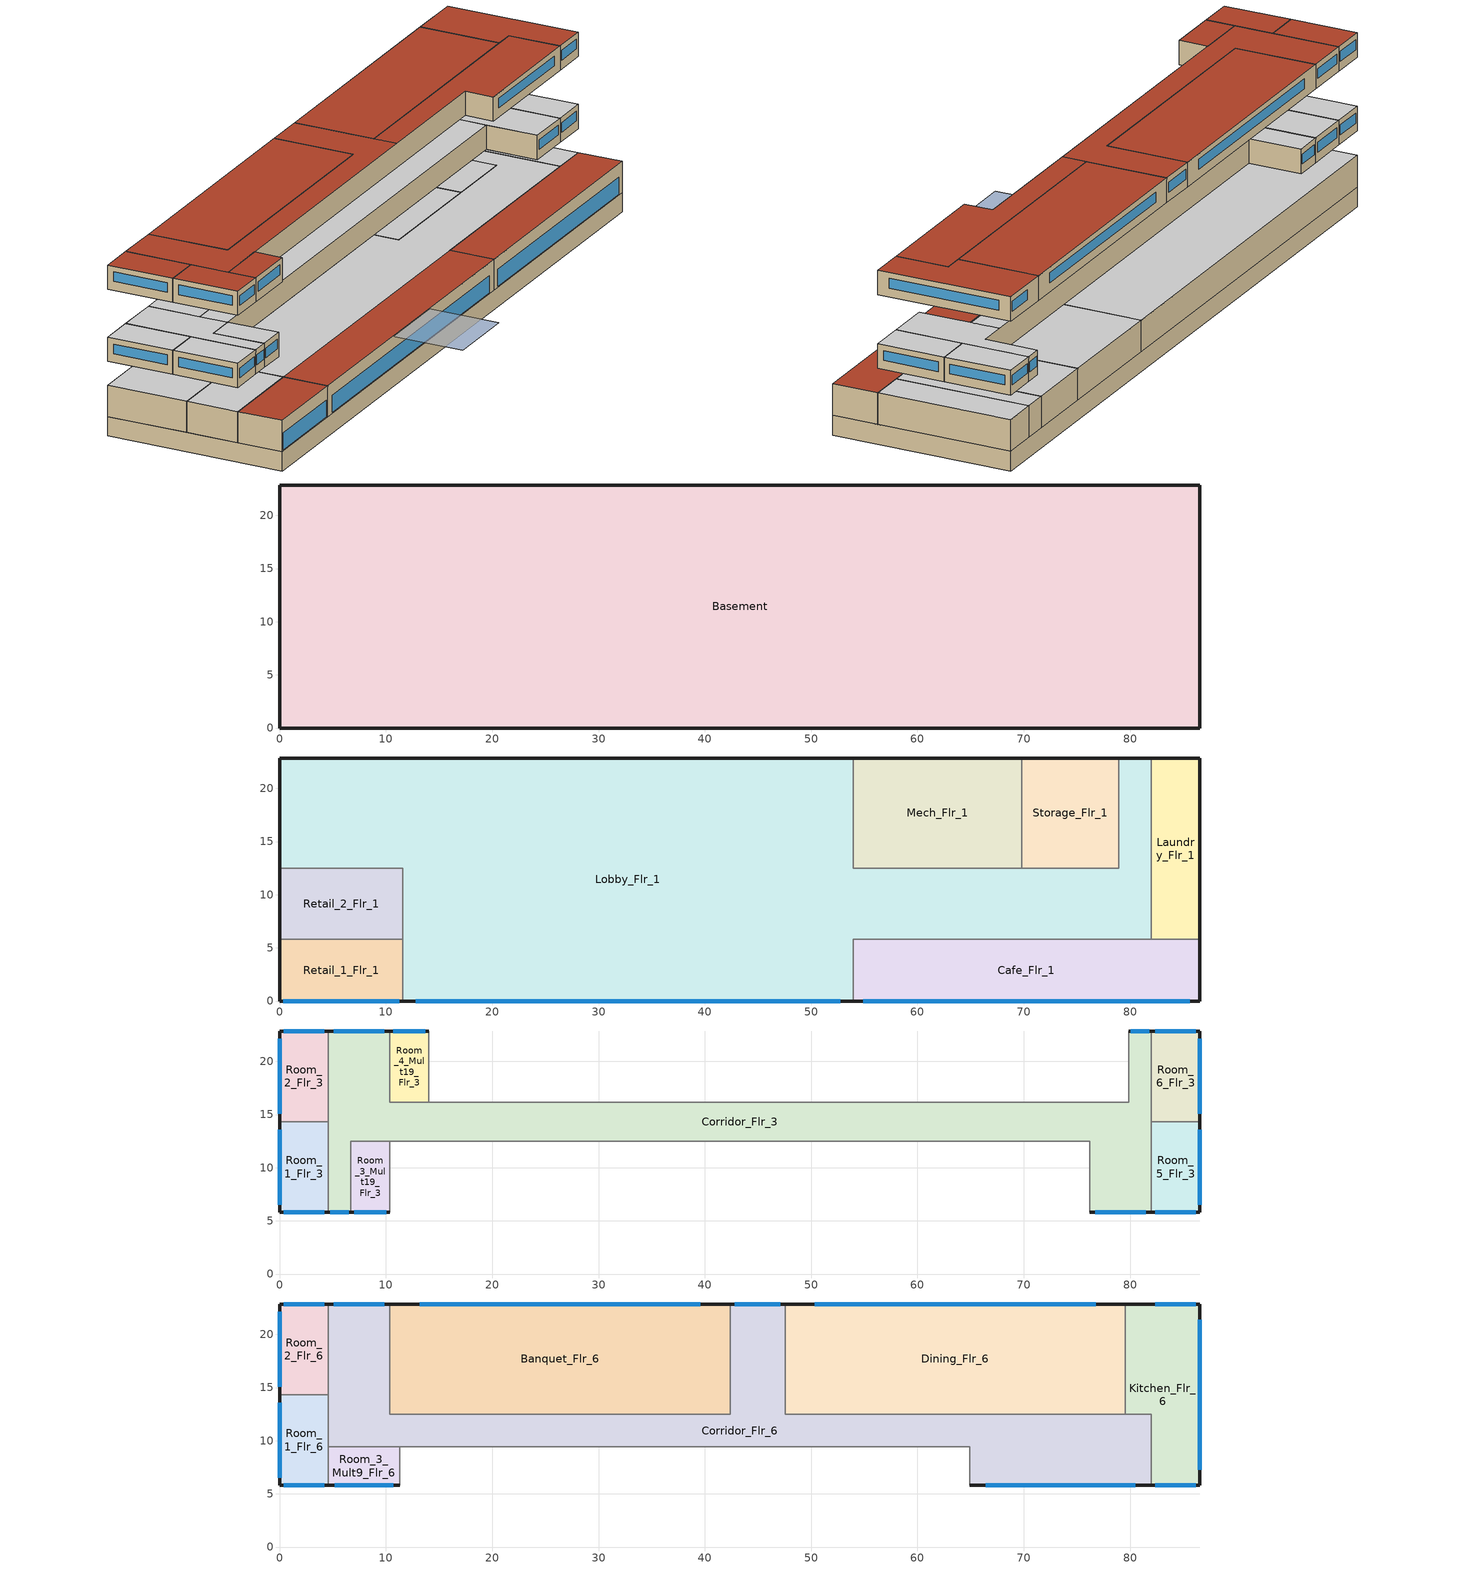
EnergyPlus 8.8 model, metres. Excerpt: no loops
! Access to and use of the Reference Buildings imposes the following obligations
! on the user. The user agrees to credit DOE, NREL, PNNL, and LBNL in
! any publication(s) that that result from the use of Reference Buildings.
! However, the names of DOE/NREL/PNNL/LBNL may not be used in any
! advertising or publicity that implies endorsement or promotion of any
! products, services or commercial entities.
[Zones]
Basement
 floor ground (ext-slab): 86.56,22.86 86.56,0 0,0 0,22.86 z-2.44
 wall ground (Underground Wall Non-res): 86.56,0 86.56,22.86 0,22.86 0,0 86.56,0 z-2.44:0
Cafe_Flr_1
 floor to Basement (INT-FLOOR-TOPSIDE): 86.56,5.79 86.56,0 53.95,0 53.95,5.79 z0
 wall outside (Mass Non-res Ext Wall): 53.95,0 86.56,0 86.56,5.79 z0:3.96
 wall to Lobby_Flr_1 (int-walls): 81.99,5.79 53.95,5.79 53.95,0 z0:3.96
 wall to Laundry_Flr_1 (int-walls): 86.56,5.79 81.99,5.79 z0:3.96
 window (Window Non-res Fixed): 54.88,0 85.63,0 z0.15:2.29
 roof outside (IEAD Res Roof): 53.95,5.79 53.95,0 86.56,0 86.56,5.79 z3.96
Laundry_Flr_1
 floor to Basement (INT-FLOOR-TOPSIDE): 86.56,22.86 86.56,5.79 81.99,5.79 81.99,22.86 z0
 wall outside (Mass Non-res Ext Wall): 86.56,5.79 86.56,22.86 81.99,22.86 z0:3.96
 wall to Lobby_Flr_1 (int-walls): 81.99,22.86 81.99,5.79 z0:3.96
 ceiling adiabatic (INT-FLOOR-UNDERSIDE): 81.99,22.86 81.99,5.79 86.56,5.79 86.56,22.86 z3.96
Lobby_Flr_1
 floor to Basement (INT-FLOOR-TOPSIDE): 0,12.5 0,22.86 53.95,22.86 53.95,0 11.58,0 11.58,12.5 z0; 53.95,12.5 78.94,12.5 78.94,22.86 81.99,22.86 81.99,5.79 53.95,5.79 z0
 wall outside (Mass Non-res Ext Wall): 53.95,22.86 0,22.86 0,12.5 / 11.58,0 53.95,0 / 81.99,22.86 78.94,22.86 z0:3.96
 wall to Mech_Flr_1 (int-walls): 69.8,12.5 53.95,12.5 53.95,22.86 z0:3.96
 wall to Retail_2_Flr_1 (int-walls): 0,12.5 11.58,12.5 11.58,5.79 z0:3.96
 wall to Retail_1_Flr_1 (int-walls): 11.58,5.79 11.58,0 z0:3.96
 wall to Storage_Flr_1 (int-walls): 78.94,22.86 78.94,12.5 69.8,12.5 z0:3.96
 window (Window Non-res Fixed): 12.79,0 52.74,0 z0.15:2.29
 ceiling adiabatic (INT-FLOOR-UNDERSIDE): 0,12.5 11.58,12.5 11.58,5.79 81.99,5.79 81.99,22.86 78.94,22.86 78.94,12.5 53.95,12.5 53.95,22.86 0,22.86 z3.96
 roof outside (IEAD Res Roof): 11.58,5.79 11.58,0 53.95,0 53.95,5.79 z3.96
Mech_Flr_1
 floor to Basement (INT-FLOOR-TOPSIDE): 69.8,22.86 69.8,12.5 53.95,12.5 53.95,22.86 z0
 wall outside (Mass Non-res Ext Wall): 69.8,22.86 53.95,22.86 z0:3.96
 wall to Storage_Flr_1 (int-walls): 69.8,12.5 69.8,22.86 z0:3.96
 ceiling adiabatic (INT-FLOOR-UNDERSIDE): 53.95,22.86 53.95,12.5 69.8,12.5 69.8,22.86 z3.96
Retail_1_Flr_1
 floor to Basement (INT-FLOOR-TOPSIDE): 11.58,5.79 11.58,0 0,0 0,5.79 z0
 wall outside (Mass Non-res Ext Wall): 0,5.79 0,0 11.58,0 z0:3.96
 wall to Retail_2_Flr_1 (int-walls): 11.58,5.79 0,5.79 z0:3.96
 window (Window Non-res Fixed): 0.33,0 11.25,0 z0.15:2.29
 roof outside (IEAD Res Roof): 0,5.79 0,0 11.58,0 11.58,5.79 z3.96
Retail_2_Flr_1
 floor to Basement (INT-FLOOR-TOPSIDE): 11.58,12.5 11.58,5.79 0,5.79 0,12.5 z0
 wall outside (Mass Non-res Ext Wall): 0,12.5 0,5.79 z0:3.96
 ceiling adiabatic (INT-FLOOR-UNDERSIDE): 0,12.5 0,5.79 11.58,5.79 11.58,12.5 z3.96
Storage_Flr_1
 floor to Basement (INT-FLOOR-TOPSIDE): 78.94,22.86 78.94,12.5 69.8,12.5 69.8,22.86 z0
 wall outside (Mass Non-res Ext Wall): 78.94,22.86 69.8,22.86 z0:3.96
 ceiling adiabatic (INT-FLOOR-UNDERSIDE): 69.8,22.86 69.8,12.5 78.94,12.5 78.94,22.86 z3.96
Corridor_Flr_3
 floor adiabatic (INT-FLOOR-TOPSIDE): 4.57,5.79 4.57,22.86 10.36,22.86 10.36,12.5 6.71,12.5 6.71,5.79 z7.01; 10.36,16.15 76.2,16.15 76.2,12.5 10.36,12.5 z7.01; 76.2,16.15 79.86,16.15 79.86,22.86 81.99,22.86 81.99,5.79 76.2,5.79 z7.01
 wall outside (Mass Res Ext Wall): 10.36,22.86 4.57,22.86 / 4.57,5.79 6.71,5.79 / 81.99,22.86 79.86,22.86 / 76.2,5.79 81.99,5.79 z7.01:10.06
 wall adiabatic (int-walls): 79.86,22.86 79.86,16.15 10.36,16.15 10.36,22.86 / 6.71,5.79 6.71,12.5 76.2,12.5 76.2,5.79 z7.01:10.06
 wall to Room_5_Flr_3 (int-walls): 81.99,5.79 81.99,14.33 z7.01:10.06
 wall to Room_1_Flr_3 (int-walls): 4.57,14.33 4.57,5.79 z7.01:10.06
 wall to Room_6_Flr_3 (int-walls): 81.99,14.33 81.99,22.86 z7.01:10.06
 wall to Room_2_Flr_3 (int-walls): 4.57,22.86 4.57,14.33 z7.01:10.06
 window (Window Non-res Fixed): 9.86,22.86 5.08,22.86 / 4.76,5.79 6.52,5.79 / 81.81,22.86 80.04,22.86 / 76.71,5.79 81.48,5.79 z8.11:9.33
 ceiling adiabatic (INT-FLOOR-UNDERSIDE): 4.57,5.79 6.71,5.79 6.71,12.5 10.36,12.5 10.36,22.86 4.57,22.86 z10.06; 10.36,12.5 76.2,12.5 76.2,16.15 10.36,16.15 z10.06; 76.2,5.79 81.99,5.79 81.99,22.86 79.86,22.86 79.86,16.15 76.2,16.15 z10.06
Room_1_Flr_3
 floor adiabatic (INT-FLOOR-TOPSIDE): 4.57,14.33 4.57,5.79 0,5.79 0,14.33 z7.01
 wall outside (Mass Res Ext Wall): 0,14.33 0,5.79 4.57,5.79 z7.01:10.06
 wall to Room_2_Flr_3 (int-walls): 4.57,14.33 0,14.33 z7.01:10.06
 window (Window Res Fixed): 0.4,5.79 4.17,5.79 / 0,13.58 0,6.54 z8.11:9.33
 ceiling adiabatic (INT-FLOOR-UNDERSIDE): 0,14.33 0,5.79 4.57,5.79 4.57,14.33 z10.06
Room_2_Flr_3
 floor adiabatic (INT-FLOOR-TOPSIDE): 4.57,22.86 4.57,14.33 0,14.33 0,22.86 z7.01
 wall outside (Mass Res Ext Wall): 4.57,22.86 0,22.86 0,14.33 z7.01:10.06
 window (Window Res Fixed): 4.17,22.86 0.4,22.86 / 0,22.11 0,15.07 z8.11:9.33
 ceiling adiabatic (INT-FLOOR-UNDERSIDE): 0,22.86 0,14.33 4.57,14.33 4.57,22.86 z10.06
Room_3_Mult19_Flr_3
 floor adiabatic (INT-FLOOR-TOPSIDE): 10.36,12.5 10.36,5.79 6.71,5.79 6.71,12.5 z7.01
 wall outside (Mass Res Ext Wall): 6.71,5.79 10.36,5.79 z7.01:10.06
 wall adiabatic (int-walls): 10.36,5.79 10.36,12.5 6.71,12.5 6.71,5.79 z7.01:10.06
 window (Window Res Fixed): 7.03,5.79 10.04,5.79 z8.11:9.33
 ceiling adiabatic (INT-FLOOR-UNDERSIDE): 6.71,12.5 6.71,5.79 10.36,5.79 10.36,12.5 z10.06
Room_4_Mult19_Flr_3
 floor adiabatic (INT-FLOOR-TOPSIDE): 14.02,22.86 14.02,16.15 10.36,16.15 10.36,22.86 z7.01
 wall outside (Mass Res Ext Wall): 14.02,22.86 10.36,22.86 z7.01:10.06
 wall adiabatic (int-walls): 10.36,22.86 10.36,16.15 14.02,16.15 14.02,22.86 z7.01:10.06
 window (Window Res Fixed): 13.7,22.86 10.68,22.86 z8.11:9.33
 ceiling adiabatic (INT-FLOOR-UNDERSIDE): 10.36,22.86 10.36,16.15 14.02,16.15 14.02,22.86 z10.06
Room_5_Flr_3
 floor adiabatic (INT-FLOOR-TOPSIDE): 86.56,14.33 86.56,5.79 81.99,5.79 81.99,14.33 z7.01
 wall outside (Mass Res Ext Wall): 81.99,5.79 86.56,5.79 86.56,14.33 z7.01:10.06
 wall to Room_6_Flr_3 (int-walls): 86.56,14.33 81.99,14.33 z7.01:10.06
 window (Window Res Fixed): 86.56,6.54 86.56,13.58 / 82.39,5.79 86.16,5.79 z8.11:9.33
 ceiling adiabatic (INT-FLOOR-UNDERSIDE): 81.99,14.33 81.99,5.79 86.56,5.79 86.56,14.33 z10.06
Room_6_Flr_3
 floor adiabatic (INT-FLOOR-TOPSIDE): 86.56,22.86 86.56,14.33 81.99,14.33 81.99,22.86 z7.01
 wall outside (Mass Res Ext Wall): 86.56,14.33 86.56,22.86 81.99,22.86 z7.01:10.06
 window (Window Res Fixed): 86.56,15.07 86.56,22.11 / 86.16,22.86 82.39,22.86 z8.11:9.33
 ceiling adiabatic (INT-FLOOR-UNDERSIDE): 81.99,22.86 81.99,14.33 86.56,14.33 86.56,22.86 z10.06
Banquet_Flr_6
 floor adiabatic (INT-FLOOR-TOPSIDE): 42.37,22.86 42.37,12.5 10.36,12.5 10.36,22.86 z16.15
 wall outside (Mass Res Ext Wall): 42.37,22.86 10.36,22.86 z16.15:19.2
 wall to Corridor_Flr_6 (int-walls): 10.36,22.86 10.36,12.5 42.37,12.5 42.37,22.86 z16.15:19.2
 window (Window Non-res Fixed): 39.57,22.86 13.16,22.86 z17.26:18.48
 roof outside (IEAD Res Roof): 10.36,22.86 10.36,12.5 42.37,12.5 42.37,22.86 z19.2
Corridor_Flr_6
 floor adiabatic (INT-FLOOR-TOPSIDE): 4.57,9.45 4.57,22.86 10.36,22.86 10.36,12.5 42.37,12.5 42.37,22.86 47.55,22.86 47.55,12.5 81.99,12.5 81.99,5.79 64.92,5.79 64.92,9.45 z16.15
 wall outside (Mass Res Ext Wall): 10.36,22.86 4.57,22.86 / 47.55,22.86 42.37,22.86 / 64.92,5.79 81.99,5.79 z16.15:19.2
 wall adiabatic (int-walls): 4.57,22.86 4.57,9.45 64.92,9.45 64.92,5.79 / 81.99,12.5 47.55,12.5 z16.15:19.2
 wall to Dining_Flr_6 (int-walls): 47.55,12.5 47.55,22.86 z16.15:19.2
 wall to Kitchen_Flr_6 (int-walls): 81.99,5.79 81.99,12.5 z16.15:19.2
 window (Window Non-res Fixed): 9.86,22.86 5.08,22.86 / 47.09,22.86 42.82,22.86 / 66.42,5.79 80.5,5.79 z17.26:18.48
 roof outside (IEAD Res Roof): 4.57,9.45 47.55,9.45 47.55,22.86 42.37,22.86 42.37,12.5 10.36,12.5 10.36,22.86 4.57,22.86 z19.2; 47.55,9.45 64.92,9.45 64.92,5.79 81.99,5.79 81.99,12.5 47.55,12.5 z19.2
Dining_Flr_6
 floor adiabatic (INT-FLOOR-TOPSIDE): 79.55,22.86 79.55,12.5 47.55,12.5 47.55,22.86 z16.15
 wall outside (Mass Res Ext Wall): 79.55,22.86 47.55,22.86 z16.15:19.2
 wall to Kitchen_Flr_6 (int-walls): 79.55,12.5 79.55,22.86 z16.15:19.2
 wall adiabatic (int-walls): 47.55,12.5 79.55,12.5 z16.15:19.2
 window (Window Non-res Fixed): 76.75,22.86 50.35,22.86 z17.26:18.48
 roof outside (IEAD Res Roof): 47.55,22.86 47.55,12.5 79.55,12.5 79.55,22.86 z19.2
Kitchen_Flr_6
 floor adiabatic (INT-FLOOR-TOPSIDE): 79.55,12.5 79.55,22.86 86.56,22.86 86.56,5.79 81.99,5.79 81.99,12.5 z16.15
 wall outside (Mass Res Ext Wall): 81.99,5.79 86.56,5.79 86.56,22.86 79.55,22.86 z16.15:19.2
 wall adiabatic (int-walls): 79.55,12.5 81.99,12.5 z16.15:19.2
 window (Window Non-res Fixed): 82.39,5.79 86.16,5.79 / 86.56,7.29 86.56,21.37 / 86.16,22.86 82.39,22.86 z17.26:18.48
 roof outside (IEAD Res Roof): 79.55,12.5 81.99,12.5 81.99,5.79 86.56,5.79 86.56,22.86 79.55,22.86 z19.2
Room_1_Flr_6
 floor adiabatic (INT-FLOOR-TOPSIDE): 4.57,14.33 4.57,5.79 0,5.79 0,14.33 z16.15
 wall outside (Mass Res Ext Wall): 0,14.33 0,5.79 4.57,5.79 z16.15:19.2
 wall adiabatic (int-walls): 4.57,5.79 4.57,14.33 z16.15:19.2
 wall to Room_2_Flr_6 (int-walls): 4.57,14.33 0,14.33 z16.15:19.2
 window (Window Res Fixed): 0.4,5.79 4.17,5.79 / 0,13.58 0,6.54 z17.26:18.48
 roof outside (IEAD Res Roof): 0,14.33 0,5.79 4.57,5.79 4.57,14.33 z19.2
Room_2_Flr_6
 floor adiabatic (INT-FLOOR-TOPSIDE): 4.57,22.86 4.57,14.33 0,14.33 0,22.86 z16.15
 wall outside (Mass Res Ext Wall): 4.57,22.86 0,22.86 0,14.33 z16.15:19.2
 wall adiabatic (int-walls): 4.57,14.33 4.57,22.86 z16.15:19.2
 window (Window Res Fixed): 4.17,22.86 0.4,22.86 / 0,22.11 0,15.07 z17.26:18.48
 roof outside (IEAD Res Roof): 0,22.86 0,14.33 4.57,14.33 4.57,22.86 z19.2
Room_3_Mult9_Flr_6
 floor adiabatic (INT-FLOOR-TOPSIDE): 11.28,9.45 11.28,5.79 4.57,5.79 4.57,9.45 z16.15
 wall outside (Mass Res Ext Wall): 4.57,5.79 11.28,5.79 z16.15:19.2
 wall adiabatic (int-walls): 11.28,5.79 11.28,9.45 4.57,9.45 4.57,5.79 z16.15:19.2
 window (Window Res Fixed): 5.16,5.79 10.69,5.79 z17.26:18.48
 roof outside (IEAD Res Roof): 4.57,9.45 4.57,5.79 11.28,5.79 11.28,9.45 z19.2
shading: 28.19,0 28.19,-9.14 37.34,-9.14 37.34,0 z3.96
[Building]
Ref Bldg Large Hotel New2004_v1.3_5.0: North Axis {deg}=0; Terrain=City; Loads Convergence Tolerance Value=0.04; Temperature Convergence Tolerance Value {deltaC}=0.2; Solar Distribution=FullInteriorAndExterior; Maximum Number of Warmup Days=25; Minimum Number of Warmup Days=6
[Site:Location]
USA CA-SAN FRANCISCO: Latitude {deg}=37.62; Longitude {deg}=-122.37; Time Zone {hr}=-8; Elevation {m}=5
[SizingPeriod:DesignDay] Day of Month=21; Humidity Condition Type=Wetbulb; Barometric Pressure {Pa}=101265; Rain Indicator=No; Snow Indicator=No; Daylight Saving Time Indicator=No; Solar Model Indicator=ASHRAEClearSky
Name | Month | Day Type | Maximum Dry-Bulb Temperature {C} | Daily Dry-Bulb Temperature Range {deltaC} | Wetbulb or DewPoint at Maximum Dry-Bulb {C} | Wind Speed {m/s} | Wind Direction {deg} | Sky Clearness
SAN_FRANCISCO Ann Htg 99.6% Condns DB | 1 | WinterDesignDay | 3.2 | 0 | 3.2 | 2.4 | 140 | 0
SAN_FRANCISCO Ann Clg .4% Condns WB=>MDB | 9 | SummerDesignDay | 25.7 | 9 | 18.4 | 5.8 | 310 | 1
[Site:WaterMainsTemperature]
Calculation Method=CORRELATION; Annual Average Outdoor Air Temperature {C}=13.08; Maximum Difference In Monthly Average Outdoor Air Temperatures {deltaC}=8
[Site:GroundTemperature:BuildingSurface]
19.905, 19.922, 19.91, 19.932, 19.949, 20.038, 20.327, 20.062, 20.443, 20.088, 19.986, 19.948
[Construction]
Mass Non-res Ext Wall: 1IN Stucco, 8IN Concrete HW, Mass NonRes Wall Insulation, 1/2IN Gypsum
Mass Res Ext Wall: 1IN Stucco, 8IN Concrete HW, Mass Res Wall Insulation, 1/2IN Gypsum
IEAD Res Roof: Roof Membrane, IEAD Res Roof Insulation, Metal Decking
ext-slab: HW CONCRETE, CP02 CARPET PAD
int-walls: 1/2IN Gypsum, 1/2IN Gypsum
INT-FLOOR-TOPSIDE: MAT-CC05 4 HW CONCRETE, CP02 CARPET PAD
INT-FLOOR-UNDERSIDE: CP02 CARPET PAD, MAT-CC05 4 HW CONCRETE
Underground Wall Non-res: 8IN Concrete HW, UGWall NonRes Insulation
Window Non-res Fixed: NonRes Fixed Assembly Window
Window Res Fixed: Res Fixed Assembly Window
InteriorFurnishings: Std Wood 6inch
[Material] Thermal Absorptance=0.9
Name | Roughness | Thickness {m} | Conductivity {W/m-K} | Density {kg/m3} | Specific Heat {J/kg-K} | Solar Absorptance | Visible Absorptance
Mass NonRes Wall Insulation | MediumRough | 0.0365395 | 0.049 | 265 | 836.8 | 0.7 | 0.7
Mass Res Wall Insulation | MediumRough | 0.0495495 | 0.049 | 265 | 836.8 | 0.7 | 0.7
IEAD Res Roof Insulation | MediumRough | 0.124663 | 0.049 | 265 | 836.8 | 0.7 | 0.7
UGWall NonRes Insulation | MediumRough | 0.0001 | 0.049 | 265 | 836.8 | 0.7 | 0.7
Std Wood 6inch | MediumSmooth | 0.15 | 0.12 | 540 | 1210 | 0.7 | 0.7
1/2IN Gypsum | Smooth | 0.0127 | 0.16 | 784.9 | 830 | 0.92 | 0.92
1IN Stucco | Smooth | 0.0253 | 0.6918 | 1858 | 837 | 0.92 | 0.92
8IN CONCRETE HW | Rough | 0.2032 | 1.311 | 2240 | 836.8 | 0.7 | 0.7
HW CONCRETE; MAT-CC05 4 HW CONCRETE | Rough | 0.1016 | 1.311 | 2240 | 836.8 | 0.7 | 0.7
Roof Membrane | VeryRough | 0.0095 | 0.16 | 1121.29 | 1460 | 0.7 | 0.7
Metal Decking | MediumSmooth | 0.0015 | 45.006 | 7680 | 418.4 | 0.7 | 0.3
[WindowMaterial:SimpleGlazingSystem] U-Factor {W/m2-K}=6.92716
Name | Solar Heat Gain Coefficient
NonRes Fixed Assembly Window | 0.39
Res Fixed Assembly Window | 0.61
[Material:NoMass]
CP02 CARPET PAD: Roughness=VeryRough; Thermal Resistance {m2-K/W}=0.2165; Thermal Absorptance=0.9; Solar Absorptance=0.7; Visible Absorptance=0.8
[Zone] Type=1; Floor Area {m2}=autocalculate; Part of Total Floor Area=Yes
Name | Multiplier
Banquet_Flr_6; Basement; Cafe_Flr_1; Corridor_Flr_6; Dining_Flr_6; Kitchen_Flr_6; Laundry_Flr_1; Lobby_Flr_1; Mech_Flr_1; Retail_1_Flr_1; Retail_2_Flr_1; Room_1_Flr_6; Room_2_Flr_6; Storage_Flr_1 | 1
Corridor_Flr_3; Room_1_Flr_3; Room_2_Flr_3; Room_5_Flr_3; Room_6_Flr_3 | 4
Room_3_Mult19_Flr_3; Room_4_Mult19_Flr_3 | 76
Room_3_Mult9_Flr_6 | 9
[People] Fraction Radiant=0.3; Sensible Heat Fraction=AUTOCALCULATE; Activity Level Schedule=ACTIVITY_SCH; Enable ASHRAE 55 Comfort Warnings=No; Mean Radiant Temperature Calculation Type=ZoneAveraged; Work Efficiency Schedule=WORK_EFF_SCH; Clothing Insulation Calculation Method=ClothingInsulationSchedule; Clothing Insulation Schedule=CLOTHING_SCH; Air Velocity Schedule=AIR_VELO_SCH; Thermal Comfort Model 1 Type=FANGER
Name | Zone or ZoneList | Number of People Schedule | Number of People Calculation Method | Zone Floor Area per Person {m2/person} | Number of People
Banquet_Flr_6 People | Banquet_Flr_6 | Common_Occ_Sch | Area/Person | 1.39
Basement People | Basement | Common_Occ_Sch | Area/Person | 37.16
Cafe_Flr_1 People | Cafe_Flr_1 | Common_Occ_Sch | Area/Person | 1.39
Corridor_Flr_3 People | Corridor_Flr_3 | Common_Occ_Sch | Area/Person | 92.9
Corridor_Flr_6 People | Corridor_Flr_6 | Common_Occ_Sch | Area/Person | 92.9
Dining_Flr_6 People | Dining_Flr_6 | Common_Occ_Sch | Area/Person | 1.39
Kitchen_Flr_6 People | Kitchen_Flr_6 | Common_Occ_Sch | People |  | 5.56
Laundry_Flr_1 People | Laundry_Flr_1 | Common_Occ_Sch | Area/Person | 23.23
Lobby_Flr_1 People | Lobby_Flr_1 | Common_Occ_Sch | Area/Person | 3.1
Retail_1_Flr_1 People | Retail_1_Flr_1 | Common_Occ_Sch | Area/Person | 6.19
Retail_2_Flr_1 People | Retail_2_Flr_1 | Common_Occ_Sch | Area/Person | 6.19
Room_1_Flr_3 People | Room_1_Flr_3 | GuestRoom_Occ_Sch | Area/Person | 26.01
Room_1_Flr_6 People | Room_1_Flr_6 | GuestRoom_Occ_Sch | Area/Person | 26.01
Room_2_Flr_3 People | Room_2_Flr_3 | GuestRoom_Occ_Sch | Area/Person | 26.01
Room_2_Flr_6 People | Room_2_Flr_6 | GuestRoom_Occ_Sch | Area/Person | 26.01
Room_3_Mult19_Flr_3 People | Room_3_Mult19_Flr_3 | GuestRoom_Occ_Sch | Area/Person | 16.35
Room_3_Mult9_Flr_6 People | Room_3_Mult9_Flr_6 | GuestRoom_Occ_Sch | Area/Person | 16.35
Room_4_Mult19_Flr_3 People | Room_4_Mult19_Flr_3 | GuestRoom_Occ_Sch | Area/Person | 16.35
Room_5_Flr_3 People | Room_5_Flr_3 | GuestRoom_Occ_Sch | Area/Person | 26.01
Room_6_Flr_3 People | Room_6_Flr_3 | GuestRoom_Occ_Sch | Area/Person | 26.01
Storage_Flr_1 People | Storage_Flr_1 | Common_Occ_Sch | Area/Person | 46.45
[Lights] Design Level Calculation Method=Watts/Area; Return Air Fraction=0; Fraction Radiant=0.7; Fraction Visible=0.2; Fraction Replaceable=1; Return Air Fraction Calculated from Plenum Temperature=No
Name | Zone or ZoneList | Schedule | Watts per Zone Floor Area {W/m2}
Banquet_Flr_6_Lights | Banquet_Flr_6 | BLDG_LIGHT_SCH | 13.99
Basement_Lights | Basement | BLDG_LIGHT_SCH | 10.76
Cafe_Flr_1_Lights | Cafe_Flr_1 | BLDG_LIGHT_SCH | 13.99
Corridor_Flr_3_Lights | Corridor_Flr_3 | BLDG_LIGHT_SCH | 5.38
Corridor_Flr_6_Lights | Corridor_Flr_6 | BLDG_LIGHT_SCH | 5.38
Dining_Flr_6_Lights | Dining_Flr_6 | BLDG_LIGHT_SCH | 13.99
Kitchen_Flr_6_Lights | Kitchen_Flr_6 | BLDG_LIGHT_SCH | 12.91
Laundry_Flr_1_Lights | Laundry_Flr_1 | BLDG_LIGHT_SCH | 6.46
Lobby_Flr_1_Lights | Lobby_Flr_1 | BLDG_LIGHT_SCH | 11.84
Mech_Flr_1_Lights | Mech_Flr_1 | BLDG_LIGHT_SCH | 16.14
Retail_1_Flr_1_Lights | Retail_1_Flr_1 | BLDG_LIGHT_SCH | 16.14
Retail_2_Flr_1_Lights | Retail_2_Flr_1 | BLDG_LIGHT_SCH | 16.14
Room_1_Flr_3_Lights | Room_1_Flr_3 | GuestRoom_Ltg_Sch_Base | 11.84
Room_1_Flr_6_Lights | Room_1_Flr_6 | GuestRoom_Ltg_Sch_Base | 11.84
Room_2_Flr_3_Lights | Room_2_Flr_3 | GuestRoom_Ltg_Sch_Base | 11.84
Room_2_Flr_6_Lights | Room_2_Flr_6 | GuestRoom_Ltg_Sch_Base | 11.84
Room_3_Mult19_Flr_3_Lights | Room_3_Mult19_Flr_3 | GuestRoom_Ltg_Sch_Base | 11.84
Room_3_Mult9_Flr_6_Lights | Room_3_Mult9_Flr_6 | GuestRoom_Ltg_Sch_Base | 11.84
Room_4_Mult19_Flr_3_Lights | Room_4_Mult19_Flr_3 | GuestRoom_Ltg_Sch_Base | 11.84
Room_5_Flr_3_Lights | Room_5_Flr_3 | GuestRoom_Ltg_Sch_Base | 11.84
Room_6_Flr_3_Lights | Room_6_Flr_3 | GuestRoom_Ltg_Sch_Base | 11.84
Storage_Flr_1_Lights | Storage_Flr_1 | BLDG_LIGHT_SCH | 9.68
[ElectricEquipment]
Name | Zone or ZoneList | Schedule | Design Level Calculation Method | Design Level {W} | Fraction Latent | Fraction Radiant | Fraction Lost | Watts per Zone Floor Area {W/m2}
Banquet_Flr_6_MiscPlug_Equip | Banquet_Flr_6 | Kitchen_Elec_Equip_SCH | EquipmentLevel | 22492 | 0 | 0.5 | 0
Basement_MiscPlug_Equip | Basement | BLDG_EQUIP_SCH | Watts/Area |  | 0 | 0.5 | 0 | 5.38
Cafe_Flr_1_MiscPlug_Equip | Cafe_Flr_1 | BLDG_EQUIP_SCH | Watts/Area |  | 0 | 0.5 | 0 | 5.38
Dining_Flr_6_MiscPlug_Equip | Dining_Flr_6 | Kitchen_Elec_Equip_SCH | EquipmentLevel | 22492 | 0 | 0.5 | 0
Kitchen_Flr_6_ExhFan_Equip | Kitchen_Flr_6 | Kitchen_Exhaust_SCH | EquipmentLevel | 698 | 0 | 0 | 1
Kitchen_Flr_6_MiscElec_Equip | Kitchen_Flr_6 | Kitchen_Elec_Equip_SCH | EquipmentLevel | 52481 | 0.2 | 0.5 | 0.1
Laundry_Flr_1_MiscPlug_Equip | Laundry_Flr_1 | LaundryRoom_Eqp_Elec_Sch | EquipmentLevel | 4813 | 0 | 0.5 | 0
Laundry_Flr_1_ExhFan_Equip | Laundry_Flr_1 | ALWAYS_ON | EquipmentLevel | 87 | 0 | 0 | 1
Lobby_Flr_1_MiscPlug_Equip | Lobby_Flr_1 | BLDG_EQUIP_SCH | Watts/Area |  | 0 | 0.5 | 0 | 8.07
Mech_Flr_1_MiscPlug_Equip | Mech_Flr_1 | BLDG_EQUIP_SCH | Watts/Area |  | 0 | 0.5 | 0 | 5.38
Retail_1_Flr_1_MiscPlug_Equip | Retail_1_Flr_1 | BLDG_EQUIP_SCH | Watts/Area |  | 0 | 0.5 | 0 | 10.76
Retail_2_Flr_1_MiscPlug_Equip | Retail_2_Flr_1 | BLDG_EQUIP_SCH | Watts/Area |  | 0 | 0.5 | 0 | 10.76
Room_1_Flr_3_PlugMisc_Equip | Room_1_Flr_3 | GuestRoom_Eqp_Sch | Watts/Area |  | 0 | 0.5 | 0 | 14.3
Room_1_Flr_6_PlugMisc_Equip | Room_1_Flr_6 | GuestRoom_Eqp_Sch | Watts/Area |  | 0 | 0.5 | 0 | 14.3
Room_2_Flr_3_PlugMisc_Equip | Room_2_Flr_3 | GuestRoom_Eqp_Sch | Watts/Area |  | 0 | 0.5 | 0 | 14.3
Room_2_Flr_6_PlugMisc_Equip | Room_2_Flr_6 | GuestRoom_Eqp_Sch | Watts/Area |  | 0 | 0.5 | 0 | 14.3
Room_3_Mult19_Flr_3_PlugMisc_Equip | Room_3_Mult19_Flr_3 | GuestRoom_Eqp_Sch | Watts/Area |  | 0 | 0.5 | 0 | 14.3
Room_3_Mult9_Flr_6_PlugMisc_Equip | Room_3_Mult9_Flr_6 | GuestRoom_Eqp_Sch | Watts/Area |  | 0 | 0.5 | 0 | 14.3
Room_4_Mult19_Flr_3_PlugMisc_Equip | Room_4_Mult19_Flr_3 | GuestRoom_Eqp_Sch | Watts/Area |  | 0 | 0.5 | 0 | 14.3
Room_5_Flr_3_PlugMisc_Equip | Room_5_Flr_3 | GuestRoom_Eqp_Sch | Watts/Area |  | 0 | 0.5 | 0 | 14.3
Room_6_Flr_3_PlugMisc_Equip | Room_6_Flr_3 | GuestRoom_Eqp_Sch | Watts/Area |  | 0 | 0.5 | 0 | 14.3
Storage_Flr_1_MiscPlug_Equip | Storage_Flr_1 | BLDG_EQUIP_SCH | Watts/Area |  | 0 | 0.5 | 0 | 2.69
[GasEquipment] Design Level Calculation Method=EquipmentLevel
Name | Zone or ZoneList | Schedule | Design Level {W} | Fraction Latent | Fraction Radiant | Fraction Lost
Kitchen_Flr_6_MiscGas_Equip | Kitchen_Flr_6 | Kitchen_Gas_Equip_SCH | 166606 | 0.1 | 0.2 | 0.7
Laundry_Flr_1_MiscGas_Equip | Laundry_Flr_1 | LaundryRoom_Eqp_Gas_Sch | 41818 | 0 | 0.5 | 0
[Exterior:Lights]
Exterior Facade Lighting: Schedule=ALWAYS_ON; Design Level {W}=16753; Control Option=AstronomicalClock
[Exterior:FuelEquipment]
Elevators: Fuel Use Type=Electricity; Schedule=BLDG_ELEVATORS; Design Level {W}=122222
[ZoneInfiltration:DesignFlowRate] Schedule=INFIL_QUARTER_ON_SCH; Design Flow Rate Calculation Method=Flow/ExteriorWallArea; Flow per Exterior Surface Area {m3/s-m2}=0.000302; Constant Term Coefficient=1; Temperature Term Coefficient=0; Velocity Term Coefficient=0; Velocity Squared Term Coefficient=0
Name | Zone or ZoneList
Banquet_Flr_6_Infiltration | Banquet_Flr_6
Cafe_Flr_1_Infiltration | Cafe_Flr_1
Corridor_Flr_3_Infiltration | Corridor_Flr_3
Corridor_Flr_6_Infiltration | Corridor_Flr_6
Dining_Flr_6_Infiltration | Dining_Flr_6
Kitchen_Flr_6_Infiltration | Kitchen_Flr_6
Laundry_Flr_1_Infiltration | Laundry_Flr_1
Lobby_Flr_1_Infiltration | Lobby_Flr_1
Mech_Flr_1_Infiltration | Mech_Flr_1
Retail_1_Flr_1_Infiltration | Retail_1_Flr_1
Retail_2_Flr_1_Infiltration | Retail_2_Flr_1
Room_1_Flr_3_Infiltration | Room_1_Flr_3
Room_1_Flr_6_Infiltration | Room_1_Flr_6
Room_2_Flr_3_Infiltration | Room_2_Flr_3
Room_2_Flr_6_Infiltration | Room_2_Flr_6
Room_3_Mult19_Flr_3_Infiltration | Room_3_Mult19_Flr_3
Room_3_Mult9_Flr_6_Infiltration | Room_3_Mult9_Flr_6
Room_4_Mult19_Flr_3_Infiltration | Room_4_Mult19_Flr_3
Room_5_Flr_3_Infiltration | Room_5_Flr_3
Room_6_Flr_3_Infiltration | Room_6_Flr_3
Storage_Flr_1_Infiltration | Storage_Flr_1
[InternalMass] Construction=InteriorFurnishings
Name | Zone | Surface Area {m2}
Banquet_Flr_6 Internal Mass | Banquet_Flr_6 | 663.3149
Basement Internal Mass | Basement | 3957.66
Cafe_Flr_1 Internal Mass | Cafe_Flr_1 | 377.7238
Corridor_Flr_3 Internal Mass | Corridor_Flr_3 | 778.8094
Corridor_Flr_6 Internal Mass | Corridor_Flr_6 | 824.2494
Dining_Flr_6 Internal Mass | Dining_Flr_6 | 663.3149
Kitchen_Flr_6 Internal Mass | Kitchen_Flr_6 | 206.6089
Laundry_Flr_1 Internal Mass | Laundry_Flr_1 | 156.0789
Lobby_Flr_1 Internal Mass | Lobby_Flr_1 | 2616.37
Mech_Flr_1 Internal Mass | Mech_Flr_1 | 328.4864
Retail_1_Flr_1 Internal Mass | Retail_1_Flr_1 | 134.1427
Retail_2_Flr_1 Internal Mass | Retail_2_Flr_1 | 155.3378
Room_1_Flr_3 Internal Mass | Room_1_Flr_3 | 78.044
Room_1_Flr_6 Internal Mass | Room_1_Flr_6 | 78.044
Room_2_Flr_3 Internal Mass | Room_2_Flr_3 | 78.0349
Room_2_Flr_6 Internal Mass | Room_2_Flr_6 | 78.0349
Room_3_Mult19_Flr_3 Internal Mass | Room_3_Mult19_Flr_3 | 49.0477
Room_3_Mult9_Flr_6 Internal Mass | Room_3_Mult9_Flr_6 | 49.0611
Room_4_Mult19_Flr_3 Internal Mass | Room_4_Mult19_Flr_3 | 49.0611
Room_5_Flr_3 Internal Mass | Room_5_Flr_3 | 78.044
Room_6_Flr_3 Internal Mass | Room_6_Flr_3 | 78.0349
Storage_Flr_1 Internal Mass | Storage_Flr_1 | 189.5185
[ZoneMixing]
Kitchen_Flr_6 Exhaust Fanmixing_0: Zone=Kitchen_Flr_6; Schedule=Always_On; Design Flow Rate Calculation Method=Flow/Zone; Design Flow Rate {m3/s}=1.84352; Source Zone=Dining_Flr_6; Delta Temperature {deltaC}=0
[AvailabilityManager:Scheduled] Schedule=ALWAYS_ON
FLR_3_DOAS Availability Manager; FLR_6_DOAS Availability Manager
[AvailabilityManager:NightCycle]
VAV WITH REHEAT Availability Manager: Applicability Schedule=ALWAYS_ON; Fan Schedule=Always_On; Control Type=CycleOnAny; Thermostat Tolerance {deltaC}=1; Cycling Run Time Control Type=FixedRunTime; Cycling Run Time {s}=1800
[UtilityCost:Tariff]
Name | Output Meter | Conversion Factor Choice | Time of Use Period Schedule | Season Schedule | Demand Window Length | Monthly Charge or Variable | Group
PGE_E-19_MediumGeneralTOUDemandService | Electricity:Facility | kWh | PGETOUSched | PGESeasonsSchedule | HalfHour | 174.88 | Comm Elect
PGE_A-10MediumGeneralDemandService | Electricity:Facility | kWh |  | PGESeasonsSchedule | HalfHour | 67.64 | Comm Elect
PGE_A-1SmallGeneralService | Electricity:Facility | kWh |  | PGESeasonsSchedule | HalfHour | 7.31 | Comm Elect
CA_EIAMonthlyRateGas | Gas:Facility | MCF |  |  |  | 0 | Comm Gas
[UtilityCost:Charge:Simple]
Name | Utility Cost Charge Simple | Tariff | Source Variable | Season | Category Variable | Cost per Unit Value or Variable
 | SummerOnPeakDemandCharge | PGE_E-19_MediumGeneralTOUDemandService | PeakDemand | Summer | DemandCharges | 13.51
 | SummerMidPeakDemandCharge | PGE_E-19_MediumGeneralTOUDemandService | MidPeakDemand | Summer | DemandCharges | 3.75
 | SummerDemandCharge | PGE_E-19_MediumGeneralTOUDemandService | totalDemand | Summer | DemandCharges | 3.18
 | WinterMidPeakDemandCharge | PGE_E-19_MediumGeneralTOUDemandService | MidPeakDemand | Winter | DemandCharges | 3.69
 | WinterDemandCharge | PGE_E-19_MediumGeneralTOUDemandService | totalDemand | Winter | DemandCharges | 3.18
 | SummerPeakEnergyCharge | PGE_E-19_MediumGeneralTOUDemandService | PeakEnergy | Summer | EnergyCharges | 0.15746
 | SummerMidPeakEnergyCharge | PGE_E-19_MediumGeneralTOUDemandService | MidPeakEnergy | Summer | EnergyCharges | 0.09613
 | SummerOffPeakEnergyCharge | PGE_E-19_MediumGeneralTOUDemandService | OffPeakEnergy | Summer | EnergyCharges | 0.08203
 | WinterMidPeakEnergyCharge | PGE_E-19_MediumGeneralTOUDemandService | MidPeakEnergy | Winter | EnergyCharges | 0.10181
 | WinterOffPeakEnergyCharge | PGE_E-19_MediumGeneralTOUDemandService | OffPeakEnergy | Winter | EnergyCharges | 0.08203
 | TaxofEightPercent | PGE_E-19_MediumGeneralTOUDemandService | subtotal | Annual | Taxes | 0.08
 | SummerEnergyCharge | PGE_A-10MediumGeneralDemandService | totalEnergy | Summer | EnergyCharges | 0.1416
 | WinterEnergyCharge | PGE_A-10MediumGeneralDemandService | totalEnergy | Winter | EnergyCharges | 0.103
 | SummerDemandCharge | PGE_A-10MediumGeneralDemandService | totalDemand | Summer | DemandCharges | 6.56
 | WinterDemandCharge | PGE_A-10MediumGeneralDemandService | totalDemand | Winter | DemandCharges | 1.58
 | TaxofEightPercent | PGE_A-10MediumGeneralDemandService | subtotal | Annual | Taxes | 0.08
 | SummerEnergyCharge | PGE_A-1SmallGeneralService | totalEnergy | Summer | EnergyCharges | 0.1794
 | WinterEnergyCharge | PGE_A-1SmallGeneralService | totalEnergy | Winter | EnergyCharges | 0.1179
 | TaxofEightPercent | PGE_A-1SmallGeneralService | subtotal | Annual | Taxes | 0.08
 | MonthlyRateGasCharge | CA_EIAMonthlyRateGas | totalEnergy | Annual | EnergyCharges | CA_MonthlyGasRates
 | TaxofEightPercent | CA_EIAMonthlyRateGas | SubTotal | Annual | Taxes | 0.08
[UtilityCost:Qualify] Season=Annual; Threshold Test=Count
Name | Utility Cost Qualify | Tariff | Variable | Qualify Type | Threshold Value or Variable | Number of Months
 | MinDemand500kw | PGE_E-19_MediumGeneralTOUDemandService | TotalDemand | Minimum | 500 | 12
 | MaxDemand500kw | PGE_A-10MediumGeneralDemandService | TotalDemand | Maximum | 500 | 1
 | MaxDemand500kw | PGE_A-1SmallGeneralService | TotalDemand | Maximum | 500 | 1
 | MaxEnergy4200kwh | PGE_A-1SmallGeneralService | TotalEnergy | Maximum | 4200 | 1
[UtilityCost:Variable]
CA_MonthlyGasRates: Tariff=CA_EIAMonthlyRateGas; Variable Type=Currency; January Value=9.37; February Value=8.88; March Value=8.2; April Value=7.29; May Value=7.82; June Value=8.26; July Value=8.23; August Value=8.21; September Value=7.9; October Value=8.09; November Value=7.64; December Value=8.43
[Schedule:Compact]
ALWAYS_ON: Through: 12/31, For: AllDays, Until: 24:00, 1
ACTIVITY_SCH: Through: 12/31, For: AllDays, Until: 24:00, 120
AIR_VELO_SCH: Through: 12/31, For: AllDays, Until: 24:00, 0.2
BLDG_ELEVATORS: Through: 12/31, For: AllDays, Until: 04:00, 0.05, Until: 05:00, 0.1, Until: 06:00, 0.2, Until: 07:00, 0.4, Until: 09:00, 0.5, Until: 10:00, 0.35, Until: 16:00, 0.15, Until: 17:00, 0.35, Until: 19:00, 0.5, Until: 21:00, 0.4, Until: 22:00, 0.3, Until: 23:00, 0.2, Until: 24:00, 0.1
BLDG_EQUIP_SCH: Through: 12/31, For: Weekdays, Until: 01:00, 0.3, Until: 02:00, 0.25, Until: 05:00, 0.2, Until: 06:00, 0.3, Until: 07:00, 0.5, Until: 08:00, 0.6, Until: 10:00, 0.5, Until: 18:00, 0.35, Until: 19:00, 0.7, Until: 20:00, 0.9, Until: 21:00, 0.95, Until: 22:00, 0.9, Until: 23:00, 0.7, Until: 24:00, 0.4, For: Saturday, Until: 02:00, 0.3, Until: 06:00, 0.2, Until: 08:00, 0.4, Until: 10:00, 0.5, Until: 11:00, 0.4, Until: 18:00, 0.35, Until: 19:00, 0.7, Until: 22:00, 0.8, Until: 23:00, 0.7, Until: 24:00, 0.4, For: SummerDesignDay, Until: 24:00, 1, For: WinterDesignDay, Until: 24:00, 0, For: Sunday Holidays AllOtherDays, Until: 02:00, 0.4, Until: 06:00, 0.3, Until: 07:00, 0.4, Until: 09:00, 0.5, Until: 13:00, 0.4, Until: 18:00, 0.3, Until: 19:00, 0.6, Until: 20:00, 0.8, Until: 21:00, 0.9, Until: 22:00, 0.7, Until: 23:00, 0.6, Until: 24:00, 0.4
BLDG_LIGHT_SCH: Through: 12/31, For: Weekdays, Until: 01:00, 0.2, Until: 02:00, 0.15, Until: 05:00, 0.1, Until: 06:00, 0.2, Until: 07:00, 0.4, Until: 08:00, 0.5, Until: 10:00, 0.4, Until: 18:00, 0.25, Until: 19:00, 0.6, Until: 20:00, 0.8, Until: 21:00, 0.9, Until: 22:00, 0.8, Until: 23:00, 0.6, Until: 24:00, 0.3, For: Saturday, Until: 02:00, 0.2, Until: 06:00, 0.1, Until: 08:00, 0.3, Until: 10:00, 0.4, Until: 11:00, 0.3, Until: 18:00, 0.25, Until: 19:00, 0.6, Until: 22:00, 0.7, Until: 23:00, 0.6, Until: 24:00, 0.3, For: SummerDesignDay, Until: 24:00, 1, For: WinterDesignDay, Until: 24:00, 0, For: Sunday Holidays AllOtherDays, Until: 02:00, 0.3, Until: 06:00, 0.2, Until: 07:00, 0.3, Until: 09:00, 0.4, Until: 13:00, 0.3, Until: 18:00, 0.2, Until: 19:00, 0.5, Until: 20:00, 0.7, Until: 21:00, 0.8, Until: 22:00, 0.6, Until: 23:00, 0.5, Until: 24:00, 0.3
CLOTHING_SCH: Through: 04/30, For: AllDays, Until: 24:00, 1, Through: 09/30, For: AllDays, Until: 24:00, 0.5, Through: 12/31, For: AllDays, Until: 24:00, 1
GuestRoom_Eqp_Sch: Through: 12/31, For: Weekdays, Until: 06:00, 0.2, Until: 07:00, 0.62, Until: 08:00, 0.9, Until: 10:00, 0.43, Until: 17:00, 0.26, Until: 19:00, 0.51, Until: 20:00, 0.49, Until: 21:00, 0.66, Until: 22:00, 0.7, Until: 23:00, 0.35, Until: 24:00, 0.2, For: Saturday Sunday Holidays, Until: 06:00, 0.2, Until: 07:00, 0.3, Until: 08:00, 0.62, Until: 09:00, 0.9, Until: 10:00, 0.62, Until: 17:00, 0.29, Until: 18:00, 0.43, Until: 19:00, 0.51, Until: 20:00, 0.49, Until: 21:00, 0.66, Until: 22:00, 0.7, Until: 23:00, 0.35, Until: 24:00, 0.2, For: WinterDesignDay, Until: 24:00, 0, For: SummerDesignDay CustomDay1 CustomDay2, Until: 24:00, 1
GuestRoom_Ltg_Sch_Base: Through: 12/31, For: Weekdays, Until: 01:00, 0.22, Until: 02:00, 0.17, Until: 05:00, 0.11, Until: 06:00, 0.22, Until: 07:00, 0.44, Until: 08:00, 0.56, Until: 10:00, 0.44, Until: 18:00, 0.28, Until: 19:00, 0.67, Until: 20:00, 0.89, Until: 21:00, 1, Until: 22:00, 0.89, Until: 23:00, 0.67, Until: 24:00, 0.33, For: Saturday Sunday Holidays, Until: 02:00, 0.26, Until: 06:00, 0.11, Until: 08:00, 0.41, Until: 10:00, 0.56, Until: 11:00, 0.41, Until: 18:00, 0.33, Until: 19:00, 0.85, Until: 22:00, 1, Until: 23:00, 0.85, Until: 24:00, 0.41, For: WinterDesignDay, Until: 24:00, 0, For: SummerDesignDay CustomDay1 CustomDay2, Until: 24:00, 1
GuestRoom_Occ_Sch: Through: 12/31, For: Weekdays, Until: 06:00, 0.65, Until: 07:00, 0.5, Until: 09:00, 0.28, Until: 15:00, 0.13, Until: 16:00, 0.2, Until: 19:00, 0.35, Until: 21:00, 0.5, Until: 22:00, 0.58, Until: 24:00, 0.65, For: Saturday Sunday Holidays, Until: 06:00, 0.65, Until: 07:00, 0.5, Until: 09:00, 0.34, Until: 17:00, 0.2, Until: 18:00, 0.34, Until: 19:00, 0.35, Until: 21:00, 0.65, Until: 24:00, 0.5, For: WinterDesignDay, Until: 24:00, 0, For: SummerDesignDay CustomDay1 CustomDay2, Until: 24:00, 1
INFIL_QUARTER_ON_SCH: Through: 12/31, For: AllDays, Until: 24:00, 0.25
Kitchen_Elec_Equip_SCH: Through: 12/31, For: Weekday, Until: 06:00, 0.1, Until: 07:00, 0.25, Until: 09:00, 0.35, Until: 10:00, 0.25, Until: 13:00, 0.35, Until: 16:00, 0.25, Until: 19:00, 0.35, Until: 24:00, 0.25, For: Saturday, Until: 06:00, 0.1, Until: 07:00, 0.25, Until: 09:00, 0.35, Until: 10:00, 0.25, Until: 13:00, 0.35, Until: 16:00, 0.25, Until: 19:00, 0.35, Until: 24:00, 0.25, For: SummerDesignDay, Until: 24:00, 0.35, For: WinterDesignDay, Until: 24:00, 0, For: Sunday Holidays AllOtherDays, Until: 06:00, 0.1, Until: 07:00, 0.25, Until: 09:00, 0.35, Until: 10:00, 0.25, Until: 13:00, 0.35, Until: 16:00, 0.25, Until: 19:00, 0.35, Until: 24:00, 0.25
Kitchen_Gas_Equip_SCH: Through: 12/31, For: Weekdays Saturday, Until: 05:00, 0.02, Until: 06:00, 0.05, Until: 07:00, 0.1, Until: 08:00, 0.15, Until: 09:00, 0.2, Until: 10:00, 0.15, Until: 13:00, 0.25, Until: 14:00, 0.2, Until: 15:00, 0.15, Until: 16:00, 0.2, Until: 19:00, 0.3, Until: 21:00, 0.2, Until: 22:00, 0.15, Until: 23:00, 0.1, Until: 24:00, 0.05, For: SummerDesignDay, Until: 24:00, 0.25, For: WinterDesignDay, Until: 24:00, 0, For: Sunday Holidays AllOtherDays, Until: 05:00, 0.02, Until: 06:00, 0.05, Until: 07:00, 0.1, Until: 08:00, 0.15, Until: 09:00, 0.2, Until: 10:00, 0.15, Until: 13:00, 0.25, Until: 14:00, 0.2, Until: 15:00, 0.15, Until: 16:00, 0.2, Until: 19:00, 0.3, Until: 21:00, 0.2, Until: 22:00, 0.15, Until: 23:00, 0.1, Until: 24:00, 0.05
LaundryRoom_Eqp_Elec_Sch: Through: 12/31, For: Weekdays Saturday Sunday Holidays, Until: 08:00, 0, Until: 16:00, 1, Until: 24:00, 0, For: WinterDesignDay, Until: 24:00, 0, For: SummerDesignDay CustomDay1 CustomDay2, Until: 24:00, 1
LaundryRoom_Eqp_Gas_Sch: Through: 12/31, For: Weekdays Saturday Sunday Holidays, Until: 9:00, 0, Until: 17:00, 1, Until: 24:00, 0, For: WinterDesignDay, Until: 24:00, 0, For: SummerDesignDay CustomDay1 CustomDay2, Until: 24:00, 1
Common_Occ_Sch: Through: 12/31, For: Weekdays, Until: 05:00, 0.1, Until: 06:00, 0.3, Until: 10:00, 0.7, Until: 16:00, 0.2, Until: 18:00, 0.4, Until: 22:00, 0.2, Until: 24:00, 0.1, For: Saturday Sunday Holidays, Until: 06:00, 0.1, Until: 07:00, 0.3, Until: 10:00, 0.7, Until: 22:00, 0.2, Until: 24:00, 0.1, For: WinterDesignDay, Until: 24:00, 0, For: SummerDesignDay CustomDay1 CustomDay2, Until: 24:00, 1
WORK_EFF_SCH: Through: 12/31, For: AllDays, Until: 24:00, 0
Kitchen_Exhaust_SCH: Through: 12/31, For: AllDays, Until: 07:00, 0, Until: 24:00, 1
PGESeasonsSchedule: Through: 4/30, For: AllDays, Until: 24:00, 1, Through: 10/31, For: AllDays, Until: 24:00, 3, Through: 12/31, For: AllDays, Until: 24:00, 1
PGETOUSched: Through: 4/30, For: WeekDays, Until: 8:30, 3, Until: 21:30, 4, Until: 24:00, 3, For: AllOtherDays, Until: 24:00, 3, Through: 10/31, For: WeekDays, Until: 8:30, 3, Until: 12:00, 4, Until: 18:00, 1, Until: 21:30, 4, Until: 24:00, 3, For: AllOtherDays, Until: 24:00, 3, Through: 12/31, For: WeekDays, Until: 10:00, 3, Until: 22:00, 1, Until: 24:00, 3, For: AllOtherDays, Until: 24:00, 3
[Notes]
DOE Commercial Reference Building
Large hotel, new construction 90.1-2004
EnergyPlus Version 5.0
ASHRAE Standards 90.1-2004 and 62-1999
Description:  Six story motel, 179 rooms plus laundry facility
Form:         Area = 11,345 m2 (122,120 ft2); Number of Stories = 6; Aspect ratio = 3.79 (ground floor and basement), 5.07 (all other floors)
Envelope:     Envelope thermal properties vary with climate according to ASHRAE Standard 90.1-2004.
Opaque constructions: mass walls; built-up flat roof (insulation above deck); basement
Windows: window-to-wall ratio = 26.6%,
Infiltration in perimeter zones only
= 0.4 cfm/ft2 above grade wall area at 0.3 in wc (75 Pa) adjusted to 0.016 in wc (4 Pa).
25% of full value when ventilation system on.
HVAC:         2 air-cooled electric chillers, natural gas boiler, VAV in common areas, elec. unit heater in top floor corridor
Dedicated OA system and 4-pipe fan coil units in guest rooms
Economizer per 90.1-2004 for VAV system
Exhaust:      Kitchen exhaust 1888 L/s (4000 cfm); 98% of exhaust make-up air from dining
Kitchen exhaust fan modeled as exterior load to avoid getting double make-up air
Laundry exhaust (dryers) 236 L/s (500 cfm)
Refrigeration: Walk-in cooler and walk-in freezer
Elevators:    6 @ 25 HP each, 91% motor efficiency, motor heat exhausted directly
Int. gains:   W/m2 (W/ft2)   lights         elec plug        gas plug
Dining areas  14.0 (1.3)      67.8 (6.3)       0
Detached Shading:               None
Daylight:                       None
Natural Ventilation:            None
Zonal Equipment:                ZoneHVAC:FourPipeFanCoil, ZoneHVAC:UnitHeater (top floor corridor)
Air Primary Loops:              VAV with Reheat, DOAS
Plant Loops:                    SHWSys1, HeatSys1, CoolSys1
System Equipment Autosize:      Yes
Purchased Cooling:              None
Purchased Heating:              None
Coils:                          Coil:Cooling:Water, Coil:Heating:Water, Coil:Heating:Electric
Pumps:                          Yes
Boilers:                        Boiler:HotWater (gas-fired)
Chillers:                       Chiller:Electric:EIR (air-cooled)
Reference citation for the Commercial Reference Buildings:
Deru, M.; Field, K.; Studer, D.; Benne, K.; Griffith, B.; Torcellini, P;
Halverson, M.; Winiarski, D.; Liu, B.; Rosenberg, M.; Huang, J.;
Yazdanian, M.; Crawley, D. (2010).
U.S. Department of Energy Commercial Reference Building Models of the National Building Stock.
Washington, DC: U.S. Department of Energy, Energy Efficiency and
Renewable Energy, Office of Building Technologies.
***GENERAL SIMULATION PARAMETERS***
Number of Zones: 22
***HOLIDAYS & DAYLIGHT SAVINGS***
